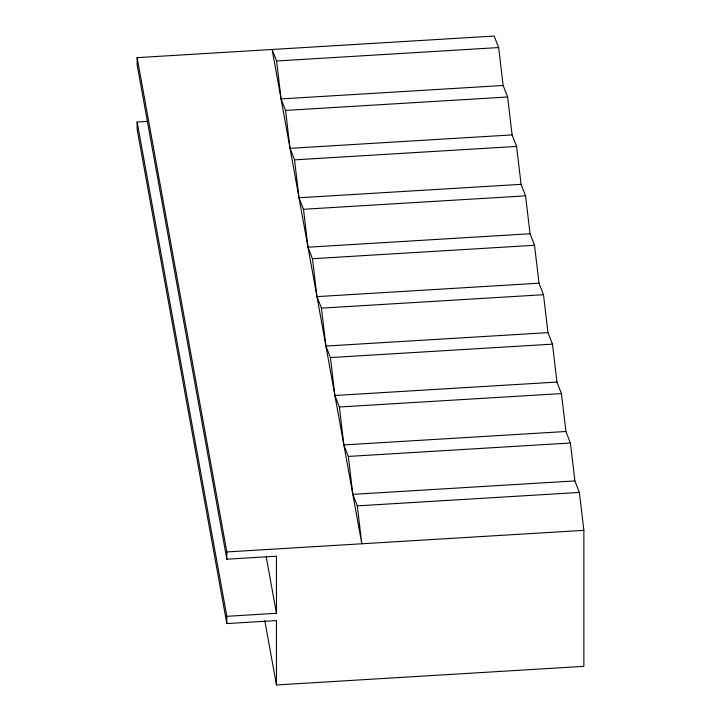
<?xml version="1.0" encoding="UTF-8"?>
<svg xmlns="http://www.w3.org/2000/svg" width="721" height="721" viewBox="0 0 721 721"><rect width="100%" height="100%" fill="white"/><g stroke="black" fill="none" stroke-linecap="round" stroke-linejoin="round"><path stroke-width="1.08" d="M147.066 121.416L137.134 122.02L226.836 616.32L276.458 613.31L276.458 556.206L226.836 559.208L137.134 64.908L137.134 57.644L494.164 36.05L498.653 47.559L503.141 85.484L507.62 96.993L512.108 134.908L516.587 146.426L521.076 184.342L525.564 195.851L530.043 233.766L534.531 245.284L539.011 283.2L543.499 294.709L547.987 332.633L552.466 344.142L556.954 382.058L561.434 393.576L565.922 431.491L570.41 443L574.889 480.916L579.378 492.434L583.866 530.35L583.866 666.357L276.458 684.95L264.796 620.673M276.585 60.997L281.073 98.912L285.561 110.421L290.04 148.337L294.529 159.855L299.008 197.77L303.496 209.279L307.984 247.204L312.463 258.713L316.952 296.628L321.431 308.146L325.919 346.062L330.407 357.571L334.886 395.487L339.375 407.005L343.854 444.92L348.342 456.429L352.83 494.354L357.31 505.863L361.798 543.778L272.105 49.479L276.585 60.997L498.653 47.559M281.073 98.912L503.141 85.484M285.561 110.421L507.62 96.993M290.04 148.337L512.108 134.908M294.529 159.855L516.587 146.426M299.008 197.77L521.076 184.342M303.496 209.279L525.564 195.851M307.984 247.204L530.043 233.766M312.463 258.713L534.531 245.284M316.952 296.628L539.011 283.2M321.431 308.146L543.499 294.709M325.919 346.062L547.987 332.633M330.407 357.571L552.466 344.142M334.886 395.487L556.954 382.058M339.375 407.005L561.434 393.576M343.854 444.92L565.922 431.491M348.342 456.429L570.41 443M352.83 494.354L574.889 480.916M357.31 505.863L579.378 492.434M137.134 57.644L226.836 551.944L583.866 530.35M137.134 122.02L137.134 129.284L226.836 623.584L276.458 620.574L276.458 684.95M266.202 556.792L276.458 613.31M226.836 551.944L226.836 559.208M226.836 616.32L226.836 623.584"/></g></svg>
